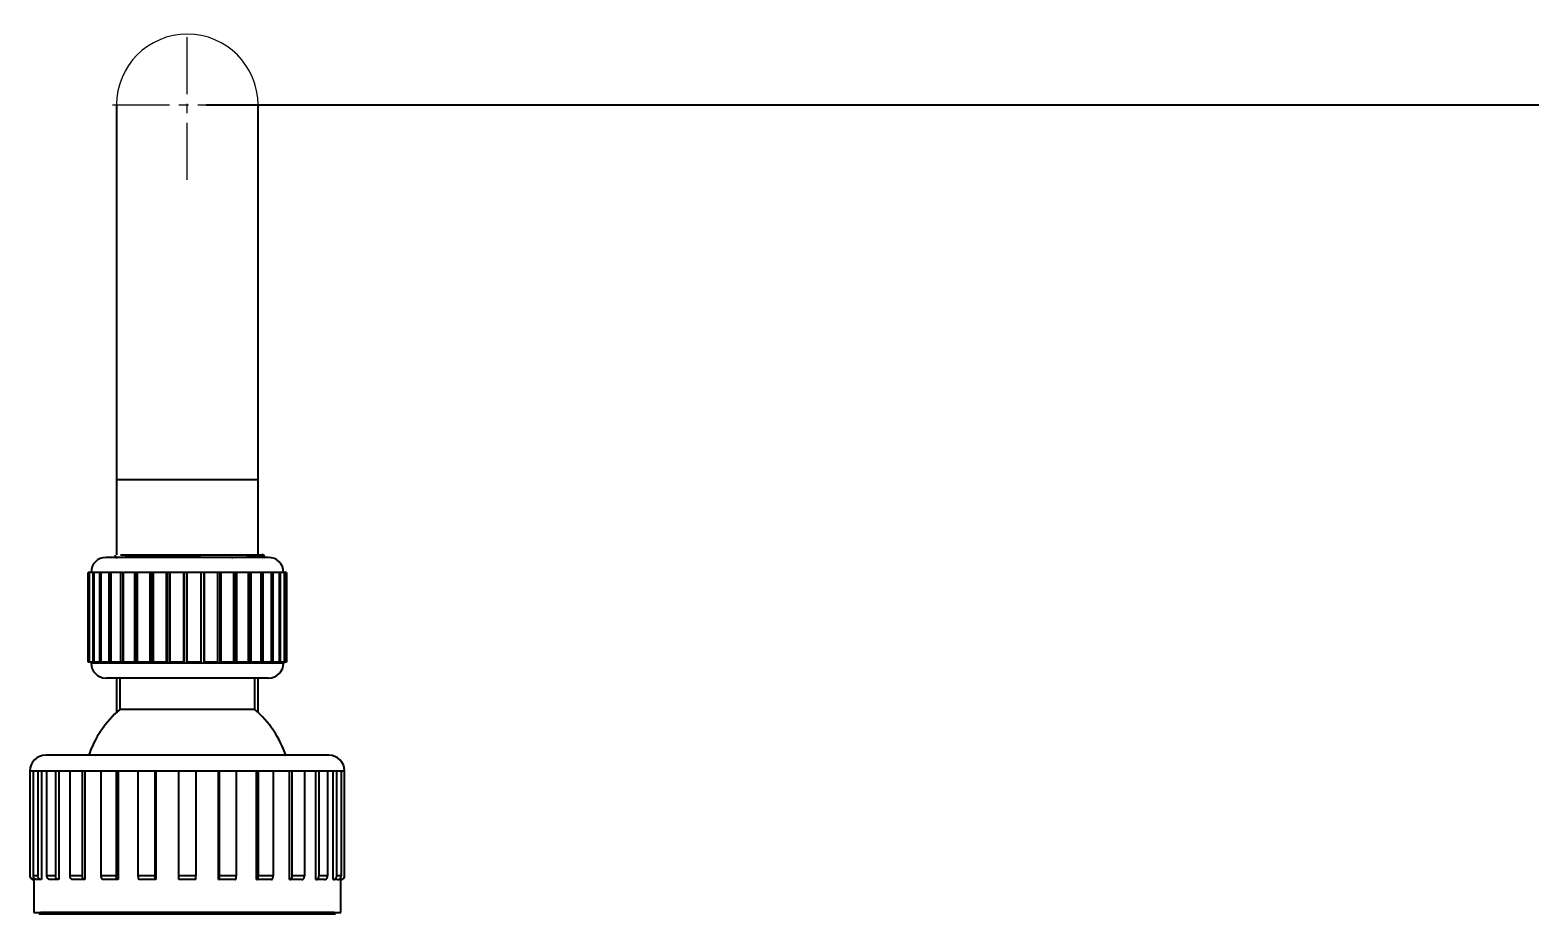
# Model space of a CAD drawing. Header units: millimetres. Extents: x 6110 to 6704, y -2661 to -1821.
# Drawn here: x 6302.7 to 6352.7, y -2107.7 to -2078.2 of the extents above; entities that cross this region are included whole.
import ezdxf

# ---------------------------------------------------------------- set-up
doc = ezdxf.new("R2010")
doc.units = ezdxf.units.MM
doc.header["$LTSCALE"] = 0.1
doc.linetypes.add('CENTER2', pattern=[28.575, 19.05, -3.175, 3.175, -3.175])
doc.layers.get('0').update_dxf_attribs({"lineweight": 15})
doc.layers.add('DIM', color=3, linetype='Continuous', lineweight=9)
doc.layers.add('중심선', color=1, linetype='CENTER2', lineweight=13)
doc.styles.get("Standard").update_dxf_attribs({"font": 'arial.ttf'})
doc.dimstyles.new('ISO-25', dxfattribs={"dimtxt": 2.5, "dimasz": 2.5, "dimexe": 1.25, "dimexo": 0.625, "dimtad": 1, "dimlfac": 5, "dimtxsty": 'Standard', "dimcen": 2.5, "dimadec": 0, "dimazin": 0, "dimtfac": 1, "dimtmove": 0, "dimatfit": 3, "dimfxl": 0, "dimarcsym": 0})

# ---------------------------------------------------------------- blocks, each defined once
blk = doc.blocks.new('*D49')
at = {"layer": 'Defpoints', "color": 0}
for p in [(6307.952, -2080.75), (6411.492, -2580.443), (6420.327, -2580.443)]:
    blk.add_point(p, dxfattribs=at)
at = {"layer": 'DIM', "color": 0, "lineweight": -2}
for p, q in [((6308.577, -2080.75), (6421.577, -2080.75)), ((6420.327, -2084.75), (6420.327, -2576.443)), ((6412.117, -2580.443), (6421.577, -2580.443))]:
    blk.add_line(p, q, dxfattribs=at)
at = {"layer": 'DIM', "color": 0}
for points in [[(6419.66, -2084.75), (6420.993, -2084.75), (6420.327, -2080.75)], [(6419.66, -2576.443), (6420.993, -2576.443), (6420.327, -2580.443)]]:
    blk.add_solid(points, dxfattribs=at)
at = {"layer": 'DIM', "color": 0, "insert": (6417.079, -2330.597), "char_height": 4, "attachment_point": 5, "rotation": 90}
blk.add_mtext('(2280)', dxfattribs=at)

msp = doc.modelspace()

# ---------------------------------------------------------------- linework, layer by layer
at = {"linetype": 'Continuous', "lineweight": 25}
for p, q in [((6305.5894, -2080.7498), (6305.5894, -2093.2498)), ((6310.3144, -2093.2498), (6310.3144, -2080.7498)), ((6305.5894, -2093.2498), (6305.5894, -2095.7498)), ((6310.3144, -2093.2498), (6305.5894, -2093.2498)), ((6310.3144, -2095.7498), (6310.3144, -2093.2498)), ((6305.5502, -2095.847), (6305.5284, -2095.8597)), ((6305.5488, -2095.7693), (6305.5488, -2095.8479)), ((6310.5256, -2095.7876), (6310.4554, -2095.747)), ((6310.5111, -2095.8388), (6310.5256, -2095.8304)), ((6310.5269, -2095.8288), (6310.5269, -2095.7891)), ((6304.6394, -2099.3373), (6304.6394, -2096.3373)), ((6304.6702, -2096.3373), (6304.6394, -2096.3373)), ((6304.6702, -2096.3373), (6304.6702, -2099.3373)), ((6304.6898, -2096.3373), (6304.6702, -2096.3373)), ((6304.6898, -2099.3373), (6304.6898, -2096.3373)), ((6304.7982, -2096.3373), (6304.6898, -2096.3373)), ((6304.7982, -2096.3373), (6304.7982, -2099.3373)), ((6304.8392, -2096.3373), (6304.7982, -2096.3373)), ((6304.8392, -2099.3373), (6304.8392, -2096.3373)), ((6305.022, -2096.3373), (6304.8392, -2096.3373)), ((6305.022, -2096.3373), (6305.022, -2099.3373)), ((6305.0832, -2096.3373), (6305.022, -2096.3373)), ((6305.0832, -2099.3373), (6305.0832, -2096.3373)), ((6305.3348, -2096.3373), (6305.0832, -2096.3373)), ((6305.3348, -2096.3373), (6305.3348, -2099.3373)), ((6305.4144, -2096.3373), (6305.3348, -2096.3373)), ((6305.4144, -2099.3373), (6305.4144, -2096.3373)), ((6305.7272, -2096.3373), (6305.4144, -2096.3373)), ((6305.7272, -2096.3373), (6305.7272, -2099.3373)), ((6305.8045, -2096.3373), (6305.7272, -2096.3373)), ((6305.8045, -2096.3373), (6305.8045, -2099.3373)), ((6305.8227, -2099.3373), (6305.8227, -2096.3373)), ((6306.1872, -2096.3373), (6305.8227, -2096.3373)), ((6306.1872, -2096.3373), (6306.1872, -2099.3373)), ((6306.2521, -2096.3373), (6306.1872, -2096.3373)), ((6306.2521, -2096.3373), (6306.2521, -2099.3373)), ((6306.2957, -2096.3373), (6306.2521, -2096.3373)), ((6306.2957, -2099.3373), (6306.2957, -2096.3373)), ((6306.7008, -2096.3373), (6306.2957, -2096.3373)), ((6306.7008, -2096.3373), (6306.7008, -2099.3373)), ((6306.7512, -2096.3373), (6306.7008, -2096.3373)), ((6306.8532, -2096.3373), (6306.7512, -2096.3373)), ((6306.7512, -2096.3373), (6306.7512, -2099.3373)), ((6306.819, -2099.3373), (6306.819, -2096.3373)), ((6307.2524, -2096.3373), (6306.819, -2096.3373)), ((6307.2524, -2096.3373), (6307.2524, -2099.3373)), ((6307.2869, -2096.3373), (6307.2524, -2096.3373)), ((6307.2869, -2096.3373), (6307.2869, -2099.3373)), ((6307.3941, -2096.3373), (6307.2869, -2096.3373)), ((6307.3767, -2099.3373), (6307.3767, -2096.3373)), ((6307.8252, -2096.3373), (6307.3767, -2096.3373)), ((6307.8252, -2096.3373), (6307.8252, -2099.3373)), ((6307.8428, -2096.3373), (6307.8252, -2096.3373)), ((6307.8428, -2096.3373), (6307.8428, -2099.3373)), ((6307.9519, -2096.3373), (6307.8428, -2096.3373)), ((6308.4019, -2096.3373), (6307.9519, -2096.3373)), ((6307.9519, -2099.3373), (6307.9519, -2096.3373)), ((6308.4019, -2096.3373), (6308.4019, -2099.3373)), ((6308.5098, -2096.3373), (6308.4019, -2096.3373)), ((6308.5098, -2099.3373), (6308.5098, -2096.3373)), ((6308.5272, -2096.3373), (6308.5098, -2096.3373)), ((6308.5272, -2099.3373), (6308.5272, -2096.3373)), ((6308.965, -2096.3373), (6308.5272, -2096.3373)), ((6309.0507, -2096.3373), (6308.9475, -2096.3373)), ((6308.965, -2096.3373), (6308.965, -2099.3373)), ((6309.0507, -2099.3373), (6309.0507, -2096.3373)), ((6309.0849, -2096.3373), (6309.0507, -2096.3373)), ((6309.0849, -2099.3373), (6309.0849, -2096.3373)), ((6309.4972, -2096.3373), (6309.0849, -2096.3373)), ((6309.5582, -2096.3373), (6309.4627, -2096.3373)), ((6309.4972, -2096.3373), (6309.4972, -2099.3373)), ((6309.5582, -2099.3373), (6309.5582, -2096.3373)), ((6309.6082, -2096.3373), (6309.5582, -2096.3373)), ((6309.6082, -2099.3373), (6309.6082, -2096.3373)), ((6309.9826, -2096.3373), (6309.6082, -2096.3373)), ((6309.9826, -2096.3373), (6309.9826, -2099.3373)), ((6310.0169, -2096.3373), (6309.9826, -2096.3373)), ((6310.0169, -2099.3373), (6310.0169, -2096.3373)), ((6310.0812, -2096.3373), (6310.0169, -2096.3373)), ((6310.0812, -2099.3373), (6310.0812, -2096.3373)), ((6310.4062, -2096.3373), (6310.0812, -2096.3373)), ((6310.4062, -2096.3373), (6310.4062, -2099.3373)), ((6310.4129, -2099.3373), (6310.4129, -2096.3373)), ((6310.4895, -2096.3373), (6310.4129, -2096.3373)), ((6310.4895, -2099.3373), (6310.4895, -2096.3373)), ((6310.7552, -2096.3373), (6310.4895, -2096.3373)), ((6310.7552, -2096.3373), (6310.7552, -2099.3373)), ((6310.8207, -2096.3373), (6310.7552, -2096.3373)), ((6310.8207, -2099.3373), (6310.8207, -2096.3373)), ((6311.0191, -2096.3373), (6310.8207, -2096.3373)), ((6311.0191, -2096.3373), (6311.0191, -2099.3373)), ((6311.0647, -2096.3373), (6311.0191, -2096.3373)), ((6311.0647, -2099.3373), (6311.0647, -2096.3373)), ((6311.1897, -2096.3373), (6311.0647, -2096.3373)), ((6311.1897, -2096.3373), (6311.1897, -2099.3373)), ((6311.2141, -2096.3373), (6311.1897, -2096.3373)), ((6311.2141, -2099.3373), (6311.2141, -2096.3373)), ((6311.262, -2096.3373), (6311.2141, -2096.3373)), ((6311.262, -2096.3373), (6311.262, -2099.3373)), ((6311.2644, -2096.3373), (6311.262, -2096.3373)), ((6311.2644, -2099.3373), (6311.2644, -2096.3373)), ((6304.6702, -2099.3373), (6304.6394, -2099.3373)), ((6304.6898, -2099.3373), (6304.6702, -2099.3373)), ((6304.7982, -2099.3373), (6304.6898, -2099.3373)), ((6304.7394, -2099.3373), (6304.7394, -2099.3623)), ((6311.1642, -2099.3623), (6304.7394, -2099.3623)), ((6304.8392, -2099.3373), (6304.7982, -2099.3373)), ((6305.022, -2099.3373), (6304.8392, -2099.3373)), ((6305.0832, -2099.3373), (6305.022, -2099.3373)), ((6305.3348, -2099.3373), (6305.0832, -2099.3373)), ((6305.4144, -2099.3373), (6305.3348, -2099.3373)), ((6305.7272, -2099.3373), (6305.4144, -2099.3373)), ((6305.8045, -2099.3373), (6305.7272, -2099.3373)), ((6306.1872, -2099.3373), (6305.8227, -2099.3373)), ((6306.2521, -2099.3373), (6306.1872, -2099.3373)), ((6306.7008, -2099.3373), (6306.2957, -2099.3373)), ((6306.7512, -2099.3373), (6306.7008, -2099.3373)), ((6307.2524, -2099.3373), (6306.819, -2099.3373)), ((6307.2869, -2099.3373), (6307.2524, -2099.3373)), ((6307.8252, -2099.3373), (6307.3767, -2099.3373)), ((6307.8428, -2099.3373), (6307.8252, -2099.3373)), ((6308.4019, -2099.3373), (6307.9519, -2099.3373)), ((6308.5098, -2099.3373), (6308.5272, -2099.3373)), ((6308.965, -2099.3373), (6308.5272, -2099.3373)), ((6309.0507, -2099.3373), (6309.0849, -2099.3373)), ((6309.4972, -2099.3373), (6309.0849, -2099.3373)), ((6309.5582, -2099.3373), (6309.6082, -2099.3373)), ((6309.9826, -2099.3373), (6309.6082, -2099.3373)), ((6310.0169, -2099.3373), (6310.0812, -2099.3373)), ((6310.4062, -2099.3373), (6310.0812, -2099.3373)), ((6310.4129, -2099.3373), (6310.4895, -2099.3373)), ((6310.7552, -2099.3373), (6310.4895, -2099.3373)), ((6310.7552, -2099.3373), (6310.8207, -2099.3373)), ((6311.0191, -2099.3373), (6310.8207, -2099.3373)), ((6311.0191, -2099.3373), (6311.0647, -2099.3373)), ((6311.1897, -2099.3373), (6311.0647, -2099.3373)), ((6311.1644, -2099.3623), (6311.1644, -2099.3373)), ((6311.1897, -2099.3373), (6311.2141, -2099.3373)), ((6311.262, -2099.3373), (6311.2141, -2099.3373)), ((6311.2644, -2099.3373), (6311.262, -2099.3373)), ((6305.5894, -2099.8549), (6305.5894, -2101.0121)), ((6305.7019, -2099.8623), (6305.7019, -2100.9123)), ((6310.2019, -2100.9123), (6310.2019, -2099.8623)), ((6310.3144, -2101.0121), (6310.3144, -2099.8533)), ((6310.2019, -2100.9123), (6305.7019, -2100.9123)), ((6302.7019, -2102.9605), (6302.7019, -2106.4605)), ((6302.7098, -2102.9605), (6302.7019, -2102.9605)), ((6302.7098, -2102.9605), (6302.814, -2102.9605)), ((6302.7098, -2106.4605), (6302.7098, -2102.9605)), ((6302.814, -2102.9605), (6302.9629, -2102.9605)), ((6302.814, -2106.4605), (6302.814, -2102.9605)), ((6302.9629, -2102.9605), (6303.2684, -2102.9605)), ((6302.9629, -2102.9605), (6302.9629, -2106.4605)), ((6303.0838, -2102.9605), (6303.0838, -2106.5855)), ((6303.2684, -2102.9605), (6303.5559, -2102.9605)), ((6303.2684, -2106.4605), (6303.2684, -2102.9605)), ((6303.5559, -2102.9605), (6304.0419, -2102.9605)), ((6303.5559, -2102.9605), (6303.5559, -2106.4605)), ((6303.6643, -2102.9605), (6303.6643, -2106.5855)), ((6304.0419, -2102.9605), (6304.4485, -2102.9605)), ((6304.0419, -2106.4605), (6304.0419, -2102.9605)), ((6304.4485, -2102.9605), (6305.0819, -2102.9605)), ((6304.4485, -2102.9605), (6304.4485, -2106.4605)), ((6304.537, -2102.9605), (6304.537, -2106.5855)), ((6305.0819, -2102.9605), (6305.5799, -2102.9605)), ((6305.0819, -2106.4605), (6305.0819, -2102.9605)), ((6305.5799, -2102.9605), (6306.3175, -2102.9605)), ((6305.5799, -2102.9605), (6305.5799, -2106.4605)), ((6305.6425, -2102.9605), (6305.6425, -2106.5855)), ((6306.3175, -2102.9605), (6306.8729, -2102.9605)), ((6306.3175, -2106.4605), (6306.3175, -2102.9605)), ((6306.8729, -2102.9605), (6307.6644, -2102.9605)), ((6306.8729, -2102.9605), (6306.8729, -2106.4605)), ((6306.9053, -2102.9605), (6306.9053, -2106.5855)), ((6307.6644, -2102.9605), (6308.2394, -2102.9605)), ((6307.6644, -2106.4605), (6307.6644, -2102.9605)), ((6308.2394, -2102.9605), (6309.031, -2102.9605)), ((6308.2394, -2102.9605), (6308.2394, -2106.4605)), ((6308.9986, -2106.5855), (6308.9986, -2102.9605)), ((6309.031, -2102.9605), (6309.5864, -2102.9605)), ((6309.031, -2106.4605), (6309.031, -2102.9605)), ((6309.5864, -2102.9605), (6310.324, -2102.9605)), ((6309.5864, -2102.9605), (6309.5864, -2106.4605)), ((6310.2614, -2106.5855), (6310.2614, -2102.9605)), ((6310.324, -2102.9605), (6310.822, -2102.9605)), ((6310.324, -2106.4605), (6310.324, -2102.9605)), ((6310.822, -2102.9605), (6311.4554, -2102.9605)), ((6310.822, -2102.9605), (6310.822, -2106.4605)), ((6311.3669, -2106.5855), (6311.3669, -2102.9605)), ((6311.4554, -2102.9605), (6311.862, -2102.9605)), ((6311.4554, -2106.4605), (6311.4554, -2102.9605)), ((6311.862, -2102.9605), (6312.348, -2102.9605)), ((6311.862, -2102.9605), (6311.862, -2106.4605)), ((6312.2396, -2106.5855), (6312.2396, -2102.9605)), ((6312.348, -2102.9605), (6312.6355, -2102.9605)), ((6312.348, -2106.4605), (6312.348, -2102.9605)), ((6312.6355, -2102.9605), (6312.941, -2102.9605)), ((6312.6355, -2102.9605), (6312.6355, -2106.4605)), ((6312.8201, -2106.5855), (6312.8201, -2102.9605)), ((6312.941, -2102.9605), (6313.0899, -2102.9605)), ((6312.941, -2106.4605), (6312.941, -2102.9605)), ((6313.0899, -2102.9605), (6313.1941, -2102.9605)), ((6313.0899, -2102.9605), (6313.0899, -2106.4605)), ((6313.1941, -2106.4605), (6313.1941, -2102.9605)), ((6313.2019, -2102.9605), (6313.1941, -2102.9605)), ((6313.2019, -2106.4605), (6313.2019, -2102.9605)), ((6302.7098, -2106.4605), (6302.7019, -2106.4605)), ((6302.9629, -2106.4605), (6302.814, -2106.4605)), ((6302.8269, -2106.5855), (6302.8269, -2107.6855)), ((6302.835, -2106.5855), (6302.8269, -2106.5855)), ((6302.835, -2106.5297), (6302.835, -2106.5855)), ((6303.0838, -2106.5855), (6302.935, -2106.5855)), ((6303.5559, -2106.4605), (6303.2684, -2106.4605)), ((6303.6643, -2106.5855), (6303.3768, -2106.5855)), ((6304.4485, -2106.4605), (6304.0419, -2106.4605)), ((6304.537, -2106.5855), (6304.1304, -2106.5855)), ((6305.5799, -2106.4605), (6305.0819, -2106.4605)), ((6305.6425, -2106.5855), (6305.1445, -2106.5855)), ((6306.8729, -2106.4605), (6306.3175, -2106.4605)), ((6306.9053, -2106.5855), (6306.3499, -2106.5855)), ((6308.2394, -2106.4605), (6307.6644, -2106.4605)), ((6308.2394, -2106.5855), (6307.6644, -2106.5855)), ((6309.554, -2106.5855), (6308.9986, -2106.5855)), ((6309.5864, -2106.4605), (6309.031, -2106.4605)), ((6310.7594, -2106.5855), (6310.2614, -2106.5855)), ((6310.822, -2106.4605), (6310.324, -2106.4605)), ((6311.7735, -2106.5855), (6311.3669, -2106.5855)), ((6311.862, -2106.4605), (6311.4554, -2106.4605)), ((6312.5271, -2106.5855), (6312.2396, -2106.5855)), ((6312.6355, -2106.4605), (6312.348, -2106.4605)), ((6312.9689, -2106.5855), (6312.8201, -2106.5855)), ((6313.0899, -2106.4605), (6312.941, -2106.4605)), ((6313.0689, -2106.5855), (6313.0689, -2106.5297)), ((6313.0769, -2106.5855), (6313.0689, -2106.5855)), ((6313.0769, -2107.6855), (6313.0769, -2106.5855)), ((6313.2019, -2106.4605), (6313.1941, -2106.4605)), ((6302.8269, -2107.6855), (6313.0769, -2107.6855)), ((6302.9999, -2107.7309), (6312.904, -2107.7309))]:
    msp.add_line(p, q, dxfattribs=at)
msp.add_arc((6307.9519, -2080.7498), 2.3625, 0, 180)
for centre, radius, start, end in [((6305.2394, -2096.3373), 0.5, 90, 180), ((6310.6644, -2096.3373), 0.5, 0, 90), ((6305.2394, -2099.3623), 0.5, 180, 270), ((6310.6644, -2099.3623), 0.5, 270, 0), ((6307.9519, -2103.5605), 3.475, 130.35202, 161.54493), ((6307.9519, -2103.5605), 3.475, 18.45507, 49.64798), ((6303.2269, -2102.9605), 0.525, 90, 180), ((6312.6769, -2102.9605), 0.525, 0, 90), ((6302.8269, -2106.4605), 0.125, 180, 270), ((6313.0769, -2106.4605), 0.125, 270, 0), ((6303.0497, -2107.7355), 0.05, 90, 174.78409), ((6312.8542, -2107.7355), 0.05, 5.21591, 90)]:
    msp.add_arc(centre, radius, start, end, dxfattribs=at)
for points, knots in [([(6310.6644, -2095.8373), (6310.6556, -2095.8373), (6310.6375, -2095.8373), (6310.4866, -2095.8373), (6310.2364, -2095.8373), (6309.8835, -2095.8373), (6309.4499, -2095.8373), (6308.9637, -2095.8373), (6308.4582, -2095.8373), (6307.9519, -2095.8373), (6307.4457, -2095.8373), (6306.9402, -2095.8373), (6306.454, -2095.8373), (6306.0204, -2095.8373), (6305.6675, -2095.8373), (6305.4173, -2095.8373), (6305.2664, -2095.8373), (6305.2482, -2095.8373), (6305.2394, -2095.8373)], [0, 0, 0, 0, 0.058258, 0.1200057, 0.1843204, 0.25, 0.3156796, 0.3799943, 0.441742, 0.5, 0.558258, 0.6200057, 0.6843204, 0.75, 0.8156796, 0.8799943, 0.941742, 1, 1, 1, 1]), ([(6305.5746, -2095.847), (6305.573, -2095.8448), (6305.5677, -2095.8379), (6305.7731, -2095.8253), (6306.1644, -2095.8107), (6306.7154, -2095.7966), (6307.3656, -2095.7812), (6308.0662, -2095.7672), (6308.5671, -2095.7565), (6308.8206, -2095.7507), (6308.8582, -2095.7498)], [0, 0, 0, 0, 0.0687848, 0.2209437, 0.371654, 0.5211258, 0.6735251, 0.8228645, 0.9737304, 1, 1, 1, 1]), ([(6305.7262, -2095.7498), (6305.7472, -2095.7498), (6305.8528, -2095.7498), (6306.1556, -2095.7498), (6306.7495, -2095.7498), (6307.5223, -2095.7498), (6308.2589, -2095.7498), (6308.6867, -2095.7498), (6308.8582, -2095.7498)], [0, 0, 0, 0, 0.042241, 0.2126334, 0.4272222, 0.641811, 0.8563998, 1, 1, 1, 1]), ([(6308.8582, -2095.7498), (6308.9237, -2095.7498), (6309.0552, -2095.7498), (6309.2981, -2095.7498), (6309.5792, -2095.7498), (6309.8685, -2095.7498), (6310.11, -2095.7498), (6310.2949, -2095.7498), (6310.4129, -2095.7498), (6310.465, -2095.7498), (6310.4556, -2095.7498), (6310.4538, -2095.7498)], [0, 0, 0, 0, 0.0706101, 0.1417727, 0.2752777, 0.4126175, 0.5473236, 0.6857822, 0.8230907, 0.9643804, 1, 1, 1, 1]), ([(6309.4346, -2095.8373), (6309.4453, -2095.837), (6309.6736, -2095.8319), (6310.019, -2095.8227), (6310.3857, -2095.8075), (6310.5456, -2095.7957), (6310.5104, -2095.7892), (6310.5011, -2095.7875)], [0, 0, 0, 0, 0.0142816, 0.3036604, 0.5991577, 0.8934267, 1, 1, 1, 1]), ([(6310.4666, -2095.8373), (6310.4912, -2095.8356), (6310.5343, -2095.8327), (6310.5152, -2095.83), (6310.507, -2095.8288)], [0, 0, 0, 0, 0.5699338, 1, 1, 1, 1]), ([(6310.6644, -2099.8623), (6310.6556, -2099.8623), (6310.6375, -2099.8623), (6310.4866, -2099.8623), (6310.2364, -2099.8623), (6309.8835, -2099.8623), (6309.4499, -2099.8623), (6308.9637, -2099.8623), (6308.4582, -2099.8623), (6307.9519, -2099.8623), (6307.4457, -2099.8623), (6306.9402, -2099.8623), (6306.454, -2099.8623), (6306.0204, -2099.8623), (6305.6675, -2099.8623), (6305.4173, -2099.8623), (6305.2664, -2099.8623), (6305.2482, -2099.8623), (6305.2394, -2099.8623)], [0, 0, 0, 0, 0.058258, 0.1200057, 0.1843204, 0.25, 0.3156796, 0.3799943, 0.441742, 0.5, 0.558258, 0.6200057, 0.6843204, 0.75, 0.8156796, 0.8799943, 0.941742, 1, 1, 1, 1]), ([(6312.6769, -2102.4355), (6312.6616, -2102.4355), (6312.63, -2102.4355), (6312.3671, -2102.4355), (6311.9312, -2102.4355), (6311.3167, -2102.4355), (6310.6849, -2102.4355), (6310.1292, -2102.4355), (6309.5613, -2102.4355), (6308.8337, -2102.4355), (6307.952, -2102.4355), (6307.0702, -2102.4355), (6306.1896, -2102.4355), (6305.3429, -2102.4355), (6304.5872, -2102.4355), (6304.0742, -2102.4355), (6303.7493, -2102.4355), (6303.4918, -2102.4355), (6303.2737, -2102.4355), (6303.2422, -2102.4355), (6303.2269, -2102.4355)], [0, 0, 0, 0, 0.05824873, 0.11998625, 0.18429023, 0.24995872, 0.31562721, 0.34781604, 0.38001375, 0.44175127, 0.5, 0.55824873, 0.61998625, 0.68429023, 0.74995872, 0.81562721, 0.84781604, 0.88001375, 0.94175127, 1, 1, 1, 1]), ([(6302.835, -2106.5855), (6302.8209, -2106.5841), (6302.7927, -2106.5813), (6302.7552, -2106.5597), (6302.7269, -2106.5279), (6302.7119, -2106.4928), (6302.7104, -2106.4696), (6302.7098, -2106.4605)], [0, 0, 0, 0, 0.2151101, 0.4302258, 0.6451821, 0.8598226, 1, 1, 1, 1]), ([(6302.935, -2106.5855), (6302.9214, -2106.5841), (6302.8941, -2106.5813), (6302.8579, -2106.5597), (6302.8305, -2106.5279), (6302.8161, -2106.4928), (6302.8146, -2106.4696), (6302.814, -2106.4605)], [0, 0, 0, 0, 0.2151101, 0.4302258, 0.6451821, 0.8598226, 1, 1, 1, 1]), ([(6303.0838, -2106.5855), (6303.0702, -2106.5841), (6303.043, -2106.5813), (6303.0067, -2106.5597), (6302.9793, -2106.5279), (6302.9649, -2106.4928), (6302.9634, -2106.4696), (6302.9629, -2106.4605)], [0, 0, 0, 0, 0.2151101, 0.4302258, 0.6451821, 0.8598226, 1, 1, 1, 1]), ([(6303.3768, -2106.5855), (6303.3646, -2106.5841), (6303.3402, -2106.5813), (6303.3077, -2106.5597), (6303.2832, -2106.5279), (6303.2702, -2106.4928), (6303.2689, -2106.4696), (6303.2684, -2106.4605)], [0, 0, 0, 0, 0.21511012, 0.43022584, 0.64518215, 0.85982262, 1, 1, 1, 1]), ([(6303.6643, -2106.5855), (6303.6521, -2106.5841), (6303.6277, -2106.5813), (6303.5952, -2106.5597), (6303.5707, -2106.5279), (6303.5577, -2106.4928), (6303.5564, -2106.4696), (6303.5559, -2106.4605)], [0, 0, 0, 0, 0.2151101, 0.4302258, 0.6451821, 0.8598226, 1, 1, 1, 1]), ([(6304.1304, -2106.5855), (6304.1205, -2106.5841), (6304.1005, -2106.5813), (6304.074, -2106.5597), (6304.054, -2106.5279), (6304.0434, -2106.4928), (6304.0423, -2106.4696), (6304.0419, -2106.4605)], [0, 0, 0, 0, 0.21511012, 0.43022584, 0.64518215, 0.85982262, 1, 1, 1, 1]), ([(6304.537, -2106.5855), (6304.5271, -2106.5841), (6304.5071, -2106.5813), (6304.4806, -2106.5597), (6304.4606, -2106.5279), (6304.45, -2106.4928), (6304.4489, -2106.4696), (6304.4485, -2106.4605)], [0, 0, 0, 0, 0.2151101, 0.4302258, 0.6451821, 0.8598226, 1, 1, 1, 1]), ([(6305.1445, -2106.5855), (6305.1375, -2106.5841), (6305.1234, -2106.5813), (6305.1046, -2106.5597), (6305.0904, -2106.5279), (6305.083, -2106.4928), (6305.0822, -2106.4696), (6305.0819, -2106.4605)], [0, 0, 0, 0, 0.2151101, 0.4302258, 0.6451821, 0.8598226, 1, 1, 1, 1]), ([(6305.6425, -2106.5855), (6305.6354, -2106.5841), (6305.6213, -2106.5813), (6305.6026, -2106.5597), (6305.5884, -2106.5279), (6305.5809, -2106.4928), (6305.5802, -2106.4696), (6305.5799, -2106.4605)], [0, 0, 0, 0, 0.2151101, 0.4302258, 0.6451821, 0.8598226, 1, 1, 1, 1]), ([(6306.3499, -2106.5855), (6306.3462, -2106.5841), (6306.3389, -2106.5813), (6306.3292, -2106.5597), (6306.3219, -2106.5279), (6306.318, -2106.4928), (6306.3176, -2106.4696), (6306.3175, -2106.4605)], [0, 0, 0, 0, 0.2151101, 0.4302258, 0.6451821, 0.8598226, 1, 1, 1, 1]), ([(6306.9053, -2106.5855), (6306.9016, -2106.5841), (6306.8944, -2106.5813), (6306.8846, -2106.5597), (6306.8773, -2106.5279), (6306.8734, -2106.4928), (6306.873, -2106.4696), (6306.8729, -2106.4605)], [0, 0, 0, 0, 0.2151101, 0.4302258, 0.6451821, 0.8598226, 1, 1, 1, 1]), ([(6307.6644, -2106.5855), (6307.6644, -2106.5841), (6307.6644, -2106.5813), (6307.6644, -2106.5597), (6307.6644, -2106.5279), (6307.6644, -2106.4928), (6307.6644, -2106.4696), (6307.6644, -2106.4605)], [0, 0, 0, 0, 0.2151101, 0.4302258, 0.6451821, 0.8598226, 1, 1, 1, 1]), ([(6308.2394, -2106.5855), (6308.2394, -2106.5841), (6308.2394, -2106.5813), (6308.2394, -2106.5597), (6308.2394, -2106.5279), (6308.2394, -2106.4928), (6308.2394, -2106.4696), (6308.2394, -2106.4605)], [0, 0, 0, 0, 0.2151101, 0.4302258, 0.6451821, 0.8598226, 1, 1, 1, 1]), ([(6308.9986, -2106.5855), (6309.0023, -2106.5841), (6309.0095, -2106.5813), (6309.0193, -2106.5597), (6309.0266, -2106.5279), (6309.0305, -2106.4928), (6309.0309, -2106.4696), (6309.031, -2106.4605)], [0, 0, 0, 0, 0.2151101, 0.4302258, 0.6451821, 0.8598226, 1, 1, 1, 1]), ([(6309.554, -2106.5855), (6309.5577, -2106.5841), (6309.565, -2106.5813), (6309.5747, -2106.5597), (6309.582, -2106.5279), (6309.5859, -2106.4928), (6309.5863, -2106.4696), (6309.5864, -2106.4605)], [0, 0, 0, 0, 0.2151101, 0.4302258, 0.6451821, 0.8598226, 1, 1, 1, 1]), ([(6310.2614, -2106.5855), (6310.2685, -2106.5841), (6310.2826, -2106.5813), (6310.3013, -2106.5597), (6310.3155, -2106.5279), (6310.323, -2106.4928), (6310.3237, -2106.4696), (6310.324, -2106.4605)], [0, 0, 0, 0, 0.2151101, 0.4302258, 0.6451821, 0.8598226, 1, 1, 1, 1]), ([(6310.7594, -2106.5855), (6310.7664, -2106.5841), (6310.7805, -2106.5813), (6310.7993, -2106.5597), (6310.8135, -2106.5279), (6310.8209, -2106.4928), (6310.8217, -2106.4696), (6310.822, -2106.4605)], [0, 0, 0, 0, 0.2151101, 0.4302258, 0.6451821, 0.8598226, 1, 1, 1, 1]), ([(6311.3669, -2106.5855), (6311.3768, -2106.5841), (6311.3968, -2106.5813), (6311.4233, -2106.5597), (6311.4433, -2106.5279), (6311.4539, -2106.4928), (6311.455, -2106.4696), (6311.4554, -2106.4605)], [0, 0, 0, 0, 0.21511012, 0.43022584, 0.64518215, 0.85982262, 1, 1, 1, 1]), ([(6311.7735, -2106.5855), (6311.7834, -2106.5841), (6311.8033, -2106.5813), (6311.8299, -2106.5597), (6311.8499, -2106.5279), (6311.8605, -2106.4928), (6311.8616, -2106.4696), (6311.862, -2106.4605)], [0, 0, 0, 0, 0.2151101, 0.4302258, 0.6451821, 0.8598226, 1, 1, 1, 1]), ([(6312.2396, -2106.5855), (6312.2518, -2106.5841), (6312.2762, -2106.5813), (6312.3087, -2106.5597), (6312.3332, -2106.5279), (6312.3462, -2106.4928), (6312.3475, -2106.4696), (6312.348, -2106.4605)], [0, 0, 0, 0, 0.2151101, 0.4302258, 0.6451821, 0.8598226, 1, 1, 1, 1]), ([(6312.5271, -2106.5855), (6312.5393, -2106.5841), (6312.5637, -2106.5813), (6312.5962, -2106.5597), (6312.6207, -2106.5279), (6312.6337, -2106.4928), (6312.635, -2106.4696), (6312.6355, -2106.4605)], [0, 0, 0, 0, 0.2151101, 0.4302258, 0.6451821, 0.8598226, 1, 1, 1, 1]), ([(6312.8201, -2106.5855), (6312.8337, -2106.5841), (6312.8609, -2106.5813), (6312.8972, -2106.5597), (6312.9246, -2106.5279), (6312.939, -2106.4928), (6312.9405, -2106.4696), (6312.941, -2106.4605)], [0, 0, 0, 0, 0.2151101, 0.4302258, 0.6451821, 0.8598226, 1, 1, 1, 1]), ([(6312.9689, -2106.5855), (6312.9825, -2106.5841), (6313.0098, -2106.5813), (6313.046, -2106.5597), (6313.0734, -2106.5279), (6313.0878, -2106.4928), (6313.0893, -2106.4696), (6313.0899, -2106.4605)], [0, 0, 0, 0, 0.2151101, 0.4302258, 0.6451821, 0.8598226, 1, 1, 1, 1]), ([(6313.1941, -2106.4605), (6313.1927, -2106.4745), (6313.1899, -2106.5026), (6313.1684, -2106.54), (6313.1367, -2106.5683), (6313.1015, -2106.5833), (6313.0782, -2106.5849), (6313.0689, -2106.5855)], [0, 0, 0, 0, 0.2142855, 0.4285661, 0.6429898, 0.8577207, 1, 1, 1, 1]), ([(6312.8542, -2107.6855), (6312.8383, -2107.6855), (6312.8056, -2107.6855), (6312.5328, -2107.6855), (6312.0805, -2107.6855), (6311.443, -2107.6855), (6310.7874, -2107.6855), (6310.2109, -2107.6855), (6309.6216, -2107.6855), (6308.8668, -2107.6855), (6307.952, -2107.6855), (6307.037, -2107.6855), (6306.1234, -2107.6855), (6305.2448, -2107.6855), (6304.4608, -2107.6855), (6303.9285, -2107.6855), (6303.5914, -2107.6855), (6303.3243, -2107.6855), (6303.0981, -2107.6855), (6303.0655, -2107.6855), (6303.0497, -2107.6855)], [0, 0, 0, 0, 0.0582484, 0.11998585, 0.18428997, 0.24995872, 0.31562747, 0.34781653, 0.38001415, 0.4417516, 0.5, 0.5582484, 0.61998585, 0.68428997, 0.74995872, 0.81562747, 0.84781653, 0.88001415, 0.9417516, 1, 1, 1, 1])]:
    msp.add_open_spline(points, degree=3, knots=knots, dxfattribs=at)
at = {"layer": '중심선'}
for p, q in [((6307.9519, -2083.2498), (6307.9519, -2078.2498)), ((6305.4519, -2080.7498), (6310.4519, -2080.7498))]:
    msp.add_line(p, q, dxfattribs=at)

# ---------------------------------------------------------------- dimensions: what is measured, and where the dimension line sits
at = {"layer": 'DIM'}
dim = msp.add_linear_dim(base=(6420.3266, -2580.4433), p1=(6307.9519, -2080.7498), p2=(6411.4918, -2580.4433), angle=90, text='(2280)', dimstyle='ISO-25', override={"dimtxt": 4, "dimasz": 4, "dimlfac": 4, "dimadec": 1, "dimfxl": 1.25}, dxfattribs=at)
dim.commit()
dim.dimension.update_dxf_attribs({"geometry": '*D49', "text_midpoint": (6420.3266, -2330.5966), "dimtype": 160})

doc.saveas('drawing.dxf')
